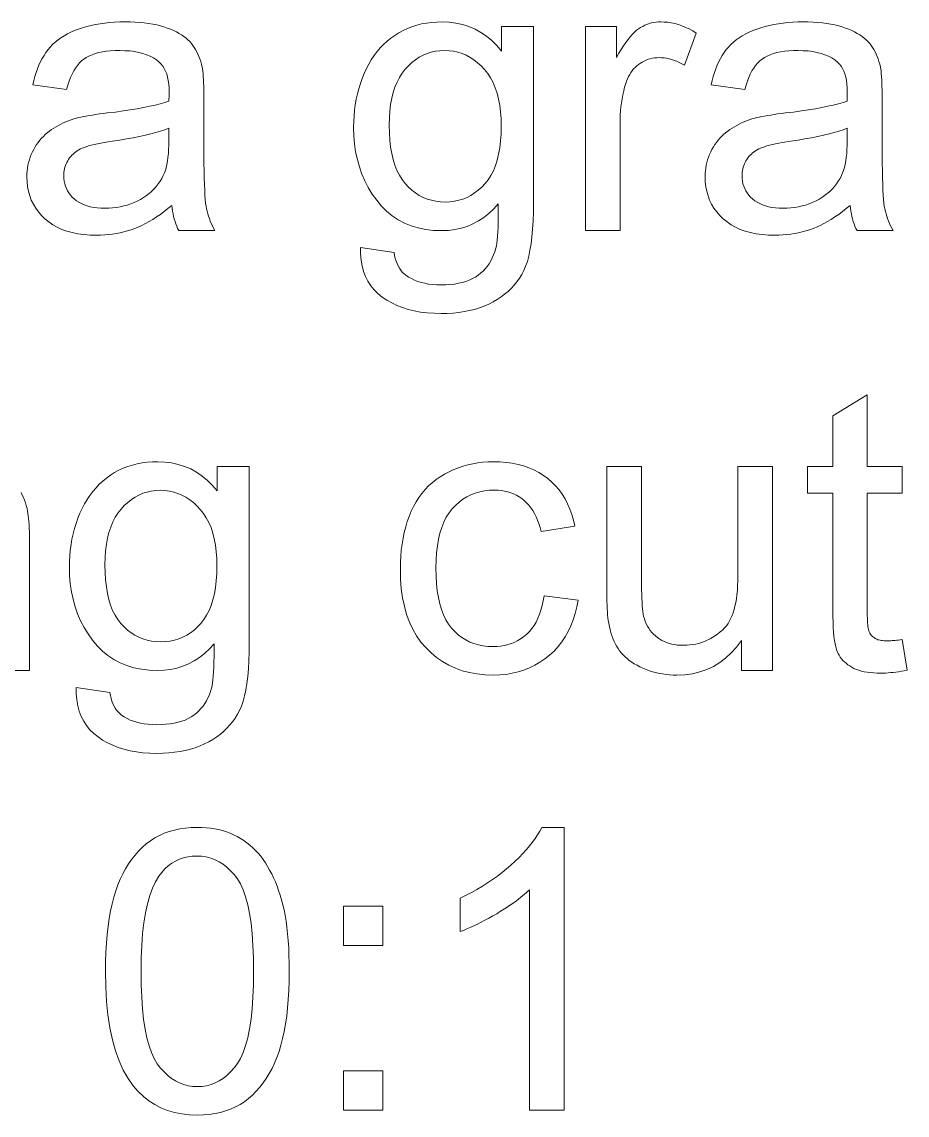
# Model space of a CAD drawing. Extents: x 0 to 594, y 0 to 521.
# Drawn here: x 456.86 to 466.28, y 388.33 to 399.97 of the extents above; entities that cross this region are included whole.
import ezdxf

# ---------------------------------------------------------------- set-up
doc = ezdxf.new("R2010")
doc.units = 0

msp = doc.modelspace()

# ---------------------------------------------------------------- linework, layer by layer
at = {"color": 7, "lineweight": 13}
for points in [[(458.455, 398.012), (458.415, 397.979), (458.374, 397.947), (458.334, 397.917), (458.294, 397.89), (458.255, 397.864), (458.215, 397.84), (458.176, 397.819), (458.138, 397.799), (458.099, 397.782), (458.061, 397.767), (458.023, 397.753), (457.985, 397.741), (457.945, 397.73), (457.906, 397.721), (457.865, 397.713), (457.824, 397.707), (457.783, 397.702), (457.741, 397.698), (457.698, 397.696), (457.655, 397.695), (457.585, 397.697), (457.519, 397.702), (457.455, 397.711), (457.395, 397.723), (457.339, 397.739), (457.285, 397.758), (457.235, 397.781), (457.188, 397.807), (457.145, 397.837), (457.105, 397.87), (457.068, 397.906), (457.036, 397.944), (457.007, 397.984), (456.982, 398.026), (456.96, 398.069), (456.943, 398.115), (456.93, 398.163), (456.92, 398.212), (456.914, 398.264), (456.912, 398.317), (456.913, 398.349), (456.915, 398.38), (456.919, 398.41), (456.924, 398.44), (456.931, 398.47), (456.939, 398.499), (456.948, 398.527), (456.959, 398.555), (456.971, 398.582), (456.985, 398.609), (457, 398.635), (457.016, 398.66), (457.033, 398.683), (457.05, 398.706), (457.069, 398.728), (457.088, 398.748), (457.109, 398.768), (457.13, 398.787), (457.152, 398.804), (457.175, 398.821), (457.199, 398.836), (457.224, 398.851), (457.249, 398.865), (457.274, 398.878), (457.3, 398.891), (457.327, 398.902), (457.355, 398.913), (457.383, 398.923), (457.411, 398.933), (457.44, 398.941), (457.463, 398.947), (457.488, 398.953), (457.515, 398.958), (457.545, 398.964), (457.576, 398.97), (457.61, 398.975), (457.646, 398.98), (457.685, 398.986), (457.725, 398.991), (457.768, 398.997), (457.855, 399.007), (457.937, 399.019), (458.014, 399.03), (458.087, 399.042), (458.155, 399.055), (458.218, 399.068), (458.277, 399.081), (458.331, 399.095), (458.38, 399.109), (458.425, 399.124), (458.425, 399.138), (458.425, 399.152), (458.426, 399.164), (458.426, 399.175), (458.426, 399.185), (458.426, 399.194), (458.427, 399.202), (458.427, 399.209), (458.427, 399.215), (458.427, 399.22), (458.426, 399.263), (458.423, 399.304), (458.417, 399.343), (458.41, 399.378), (458.401, 399.412), (458.389, 399.442), (458.376, 399.47), (458.36, 399.495), (458.342, 399.517), (458.322, 399.537), (458.293, 399.561), (458.26, 399.582), (458.225, 399.601), (458.187, 399.617), (458.147, 399.63), (458.104, 399.642), (458.057, 399.65), (458.009, 399.657), (457.957, 399.66), (457.903, 399.662), (457.852, 399.661), (457.804, 399.658), (457.759, 399.654), (457.717, 399.647), (457.677, 399.639), (457.64, 399.629), (457.606, 399.617), (457.574, 399.603), (457.545, 399.588), (457.519, 399.571), (457.495, 399.551), (457.472, 399.529), (457.451, 399.503), (457.43, 399.475), (457.411, 399.445), (457.394, 399.411), (457.377, 399.374), (457.362, 399.335), (457.349, 399.293), (457.336, 399.248), (456.976, 399.297), (456.986, 399.343), (456.998, 399.386), (457.011, 399.428), (457.025, 399.468), (457.041, 399.506), (457.058, 399.543), (457.076, 399.578), (457.095, 399.61), (457.116, 399.642), (457.138, 399.671), (457.161, 399.699), (457.187, 399.725), (457.214, 399.75), (457.244, 399.774), (457.275, 399.797), (457.309, 399.818), (457.344, 399.838), (457.382, 399.857), (457.421, 399.874), (457.463, 399.89), (457.506, 399.904), (457.551, 399.917), (457.597, 399.929), (457.644, 399.939), (457.693, 399.947), (457.743, 399.954), (457.794, 399.96), (457.847, 399.964), (457.901, 399.966), (457.956, 399.967), (458.011, 399.966), (458.063, 399.964), (458.114, 399.961), (458.162, 399.956), (458.208, 399.95), (458.252, 399.943), (458.295, 399.935), (458.335, 399.925), (458.372, 399.914), (458.408, 399.901), (458.442, 399.888), (458.474, 399.874), (458.504, 399.859), (458.533, 399.843), (458.559, 399.827), (458.584, 399.81), (458.607, 399.793), (458.628, 399.775), (458.647, 399.756), (458.664, 399.736), (458.68, 399.716), (458.695, 399.695), (458.709, 399.672), (458.722, 399.649), (458.734, 399.624), (458.745, 399.599), (458.755, 399.572), (458.764, 399.544), (458.772, 399.515), (458.779, 399.486), (458.782, 399.465), (458.785, 399.442), (458.788, 399.416), (458.79, 399.386), (458.793, 399.354), (458.794, 399.318), (458.795, 399.28), (458.796, 399.238), (458.797, 399.194), (458.797, 399.146), (458.797, 398.655), (458.797, 398.556), (458.798, 398.465), (458.799, 398.381), (458.801, 398.304), (458.803, 398.236), (458.806, 398.174), (458.809, 398.121), (458.812, 398.075), (458.816, 398.036), (458.821, 398.005), (458.826, 397.978), (458.832, 397.951), (458.839, 397.924), (458.847, 397.898), (458.856, 397.872), (458.865, 397.846), (458.876, 397.82), (458.888, 397.795), (458.9, 397.769), (458.914, 397.744), (458.529, 397.744), (458.518, 397.768), (458.508, 397.792), (458.498, 397.816), (458.49, 397.842), (458.482, 397.869), (458.475, 397.896), (458.469, 397.924), (458.464, 397.952), (458.459, 397.982)], [(460.465, 397.564), (460.823, 397.511), (460.828, 397.479), (460.835, 397.448), (460.844, 397.42), (460.854, 397.393), (460.866, 397.368), (460.879, 397.344), (460.894, 397.323), (460.91, 397.303), (460.928, 397.286), (460.948, 397.269), (460.976, 397.25), (461.007, 397.233), (461.039, 397.217), (461.074, 397.204), (461.11, 397.193), (461.148, 397.184), (461.189, 397.176), (461.231, 397.171), (461.276, 397.168), (461.322, 397.167), (461.372, 397.168), (461.42, 397.171), (461.465, 397.176), (461.508, 397.184), (461.549, 397.193), (461.587, 397.204), (461.623, 397.217), (461.657, 397.233), (461.688, 397.25), (461.717, 397.269), (461.744, 397.291), (461.769, 397.314), (461.793, 397.338), (461.814, 397.364), (461.834, 397.392), (461.852, 397.422), (461.868, 397.453), (461.882, 397.486), (461.895, 397.52), (461.906, 397.556), (461.911, 397.581), (461.916, 397.611), (461.92, 397.646), (461.924, 397.686), (461.927, 397.73), (461.929, 397.78), (461.931, 397.835), (461.932, 397.895), (461.932, 397.959), (461.932, 398.029), (461.883, 397.975), (461.831, 397.926), (461.777, 397.884), (461.72, 397.847), (461.661, 397.815), (461.6, 397.79), (461.536, 397.77), (461.47, 397.756), (461.401, 397.747), (461.331, 397.744), (461.243, 397.747), (461.159, 397.757), (461.08, 397.773), (461.004, 397.796), (460.933, 397.825), (460.866, 397.861), (460.802, 397.903), (460.743, 397.951), (460.688, 398.006), (460.637, 398.068), (460.59, 398.134), (460.548, 398.202), (460.512, 398.273), (460.48, 398.347), (460.453, 398.423), (460.431, 398.502), (460.413, 398.583), (460.401, 398.667), (460.394, 398.754), (460.391, 398.843), (460.392, 398.905), (460.396, 398.966), (460.401, 399.025), (460.409, 399.084), (460.419, 399.142), (460.432, 399.199), (460.446, 399.255), (460.463, 399.31), (460.482, 399.364), (460.504, 399.417), (460.527, 399.469), (460.553, 399.518), (460.58, 399.564), (460.61, 399.608), (460.642, 399.65), (460.675, 399.69), (460.711, 399.727), (460.749, 399.761), (460.788, 399.794), (460.83, 399.823), (460.874, 399.851), (460.919, 399.875), (460.965, 399.896), (461.013, 399.915), (461.063, 399.931), (461.114, 399.944), (461.166, 399.954), (461.22, 399.961), (461.276, 399.965), (461.333, 399.967), (461.408, 399.964), (461.481, 399.954), (461.551, 399.939), (461.619, 399.917), (461.684, 399.889), (461.746, 399.855), (461.805, 399.814), (461.862, 399.768), (461.916, 399.715), (461.967, 399.656), (461.967, 399.917), (462.307, 399.917), (462.307, 398.039), (462.306, 397.94), (462.303, 397.848), (462.297, 397.761), (462.29, 397.68), (462.281, 397.605), (462.269, 397.536), (462.256, 397.473), (462.241, 397.416), (462.223, 397.365), (462.203, 397.32), (462.181, 397.278), (462.157, 397.238), (462.13, 397.201), (462.101, 397.164), (462.07, 397.13), (462.036, 397.098), (461.999, 397.067), (461.961, 397.038), (461.92, 397.01), (461.876, 396.985), (461.83, 396.962), (461.782, 396.941), (461.732, 396.922), (461.68, 396.906), (461.626, 396.893), (461.57, 396.882), (461.512, 396.873), (461.451, 396.867), (461.389, 396.863), (461.324, 396.862), (461.248, 396.864), (461.175, 396.869), (461.105, 396.878), (461.037, 396.89), (460.973, 396.906), (460.912, 396.925), (460.853, 396.948), (460.798, 396.974), (460.746, 397.004), (460.696, 397.037), (460.651, 397.074), (460.61, 397.114), (460.575, 397.158), (460.544, 397.206), (460.519, 397.256), (460.498, 397.311), (460.482, 397.369), (460.472, 397.43), (460.466, 397.496)], [(462.859, 397.744), (462.859, 399.917), (463.191, 399.917), (463.191, 399.588), (463.216, 399.633), (463.241, 399.674), (463.265, 399.713), (463.289, 399.748), (463.313, 399.78), (463.336, 399.809), (463.359, 399.835), (463.381, 399.857), (463.403, 399.877), (463.425, 399.893), (463.447, 399.907), (463.469, 399.919), (463.491, 399.931), (463.514, 399.94), (463.538, 399.948), (463.562, 399.955), (463.586, 399.96), (463.611, 399.964), (463.636, 399.966), (463.661, 399.967), (463.699, 399.965), (463.736, 399.962), (463.774, 399.956), (463.811, 399.948), (463.849, 399.937), (463.887, 399.924), (463.925, 399.908), (463.963, 399.891), (464.002, 399.87), (464.04, 399.848), (463.913, 399.506), (463.886, 399.521), (463.859, 399.535), (463.832, 399.547), (463.805, 399.557), (463.778, 399.566), (463.751, 399.573), (463.724, 399.579), (463.697, 399.583), (463.67, 399.585), (463.643, 399.586), (463.619, 399.585), (463.596, 399.583), (463.573, 399.579), (463.55, 399.574), (463.528, 399.568), (463.507, 399.56), (463.486, 399.55), (463.465, 399.539), (463.446, 399.527), (463.426, 399.513), (463.407, 399.498), (463.39, 399.482), (463.373, 399.465), (463.358, 399.446), (463.344, 399.427), (463.331, 399.406), (463.318, 399.384), (463.308, 399.361), (463.298, 399.337), (463.289, 399.312), (463.277, 399.272), (463.267, 399.232), (463.258, 399.191), (463.25, 399.149), (463.243, 399.106), (463.237, 399.063), (463.233, 399.019), (463.23, 398.974), (463.228, 398.928), (463.228, 398.882), (463.228, 397.744)], [(465.677, 398.012), (465.636, 397.979), (465.596, 397.947), (465.556, 397.917), (465.516, 397.89), (465.476, 397.864), (465.437, 397.84), (465.398, 397.819), (465.359, 397.799), (465.321, 397.782), (465.283, 397.767), (465.245, 397.753), (465.206, 397.741), (465.167, 397.73), (465.127, 397.721), (465.087, 397.713), (465.046, 397.707), (465.005, 397.702), (464.963, 397.698), (464.92, 397.696), (464.877, 397.695), (464.807, 397.697), (464.74, 397.702), (464.677, 397.711), (464.617, 397.723), (464.56, 397.739), (464.507, 397.758), (464.457, 397.781), (464.41, 397.807), (464.367, 397.837), (464.326, 397.87), (464.29, 397.906), (464.257, 397.944), (464.228, 397.984), (464.203, 398.026), (464.182, 398.069), (464.165, 398.115), (464.151, 398.163), (464.142, 398.212), (464.136, 398.264), (464.134, 398.317), (464.135, 398.349), (464.137, 398.38), (464.141, 398.41), (464.146, 398.44), (464.152, 398.47), (464.16, 398.499), (464.17, 398.527), (464.181, 398.555), (464.193, 398.582), (464.207, 398.609), (464.222, 398.635), (464.238, 398.66), (464.254, 398.683), (464.272, 398.706), (464.291, 398.728), (464.31, 398.748), (464.331, 398.768), (464.352, 398.787), (464.374, 398.804), (464.397, 398.821), (464.421, 398.836), (464.445, 398.851), (464.47, 398.865), (464.496, 398.878), (464.522, 398.891), (464.549, 398.902), (464.576, 398.913), (464.604, 398.923), (464.633, 398.933), (464.662, 398.941), (464.685, 398.947), (464.71, 398.953), (464.737, 398.958), (464.767, 398.964), (464.798, 398.97), (464.832, 398.975), (464.868, 398.98), (464.906, 398.986), (464.947, 398.991), (464.989, 398.997), (465.076, 399.007), (465.159, 399.019), (465.236, 399.03), (465.309, 399.042), (465.377, 399.055), (465.44, 399.068), (465.499, 399.081), (465.553, 399.095), (465.602, 399.109), (465.646, 399.124), (465.647, 399.138), (465.647, 399.152), (465.647, 399.164), (465.648, 399.175), (465.648, 399.185), (465.648, 399.194), (465.648, 399.202), (465.648, 399.209), (465.648, 399.215), (465.648, 399.22), (465.647, 399.263), (465.644, 399.304), (465.639, 399.343), (465.632, 399.378), (465.622, 399.412), (465.611, 399.442), (465.597, 399.47), (465.582, 399.495), (465.564, 399.517), (465.544, 399.537), (465.514, 399.561), (465.482, 399.582), (465.447, 399.601), (465.409, 399.617), (465.369, 399.63), (465.325, 399.642), (465.279, 399.65), (465.23, 399.657), (465.179, 399.66), (465.125, 399.662), (465.074, 399.661), (465.026, 399.658), (464.981, 399.654), (464.938, 399.647), (464.899, 399.639), (464.862, 399.629), (464.827, 399.617), (464.796, 399.603), (464.767, 399.588), (464.741, 399.571), (464.717, 399.551), (464.694, 399.529), (464.672, 399.503), (464.652, 399.475), (464.633, 399.445), (464.615, 399.411), (464.599, 399.374), (464.584, 399.335), (464.57, 399.293), (464.558, 399.248), (464.198, 399.297), (464.208, 399.343), (464.22, 399.386), (464.233, 399.428), (464.247, 399.468), (464.263, 399.506), (464.279, 399.543), (464.297, 399.578), (464.317, 399.61), (464.337, 399.642), (464.359, 399.671), (464.383, 399.699), (464.408, 399.725), (464.436, 399.75), (464.465, 399.774), (464.497, 399.797), (464.53, 399.818), (464.566, 399.838), (464.603, 399.857), (464.643, 399.874), (464.685, 399.89), (464.728, 399.904), (464.772, 399.917), (464.818, 399.929), (464.866, 399.939), (464.914, 399.947), (464.964, 399.954), (465.016, 399.96), (465.068, 399.964), (465.122, 399.966), (465.178, 399.967), (465.232, 399.966), (465.285, 399.964), (465.335, 399.961), (465.384, 399.956), (465.43, 399.95), (465.474, 399.943), (465.516, 399.935), (465.556, 399.925), (465.594, 399.914), (465.63, 399.901), (465.664, 399.888), (465.696, 399.874), (465.726, 399.859), (465.754, 399.843), (465.781, 399.827), (465.806, 399.81), (465.828, 399.793), (465.849, 399.775), (465.868, 399.756), (465.886, 399.736), (465.902, 399.716), (465.917, 399.695), (465.93, 399.672), (465.943, 399.649), (465.955, 399.624), (465.966, 399.599), (465.976, 399.572), (465.985, 399.544), (465.993, 399.515), (466, 399.486), (466.004, 399.465), (466.007, 399.442), (466.01, 399.416), (466.012, 399.386), (466.014, 399.354), (466.016, 399.318), (466.017, 399.28), (466.018, 399.238), (466.019, 399.194), (466.019, 399.146), (466.019, 398.655), (466.019, 398.556), (466.02, 398.465), (466.021, 398.381), (466.023, 398.304), (466.025, 398.236), (466.027, 398.174), (466.03, 398.121), (466.034, 398.075), (466.038, 398.036), (466.042, 398.005), (466.048, 397.978), (466.054, 397.951), (466.061, 397.924), (466.069, 397.898), (466.077, 397.872), (466.087, 397.846), (466.098, 397.82), (466.109, 397.795), (466.122, 397.769), (466.135, 397.744), (465.751, 397.744), (465.74, 397.768), (465.729, 397.792), (465.72, 397.816), (465.711, 397.842), (465.704, 397.869), (465.697, 397.896), (465.691, 397.924), (465.685, 397.952), (465.681, 397.982)], [(460.77, 398.87), (460.772, 398.787), (460.777, 398.708), (460.785, 398.634), (460.797, 398.565), (460.812, 398.5), (460.831, 398.44), (460.853, 398.384), (460.879, 398.333), (460.907, 398.287), (460.94, 398.246), (460.975, 398.208), (461.011, 398.175), (461.049, 398.145), (461.089, 398.12), (461.131, 398.098), (461.174, 398.081), (461.22, 398.067), (461.266, 398.057), (461.315, 398.051), (461.365, 398.049), (461.415, 398.051), (461.464, 398.057), (461.51, 398.067), (461.555, 398.08), (461.599, 398.098), (461.64, 398.12), (461.68, 398.145), (461.719, 398.174), (461.756, 398.207), (461.791, 398.245), (461.824, 398.286), (461.853, 398.332), (461.879, 398.382), (461.901, 398.436), (461.92, 398.496), (461.935, 398.559), (461.947, 398.627), (461.956, 398.699), (461.961, 398.776), (461.963, 398.857), (461.961, 398.935), (461.956, 399.009), (461.947, 399.079), (461.935, 399.145), (461.919, 399.207), (461.899, 399.266), (461.876, 399.32), (461.85, 399.37), (461.819, 399.417), (461.786, 399.459), (461.75, 399.498), (461.712, 399.532), (461.673, 399.562), (461.633, 399.589), (461.591, 399.611), (461.547, 399.629), (461.502, 399.643), (461.456, 399.654), (461.408, 399.66), (461.359, 399.662), (461.311, 399.66), (461.264, 399.654), (461.218, 399.644), (461.175, 399.63), (461.132, 399.612), (461.091, 399.59), (461.051, 399.564), (461.013, 399.534), (460.977, 399.5), (460.942, 399.462), (460.909, 399.42), (460.88, 399.375), (460.854, 399.325), (460.832, 399.272), (460.813, 399.214), (460.797, 399.153), (460.785, 399.088), (460.777, 399.019), (460.772, 398.946)], [(458.425, 398.835), (458.383, 398.819), (458.336, 398.803), (458.286, 398.788), (458.232, 398.773), (458.174, 398.759), (458.112, 398.746), (458.046, 398.732), (457.975, 398.72), (457.901, 398.708), (457.823, 398.696), (457.779, 398.689), (457.737, 398.682), (457.699, 398.675), (457.663, 398.668), (457.629, 398.661), (457.598, 398.654), (457.57, 398.646), (457.545, 398.638), (457.522, 398.63), (457.502, 398.622), (457.483, 398.614), (457.466, 398.604), (457.449, 398.594), (457.433, 398.583), (457.418, 398.572), (457.404, 398.559), (457.391, 398.546), (457.379, 398.532), (457.367, 398.518), (457.356, 398.502), (457.347, 398.486), (457.338, 398.47), (457.33, 398.454), (457.324, 398.437), (457.318, 398.419), (457.313, 398.402), (457.31, 398.384), (457.307, 398.365), (457.306, 398.347), (457.305, 398.327), (457.306, 398.298), (457.31, 398.27), (457.315, 398.243), (457.323, 398.217), (457.333, 398.192), (457.345, 398.168), (457.36, 398.145), (457.377, 398.123), (457.396, 398.102), (457.417, 398.082), (457.44, 398.063), (457.466, 398.047), (457.493, 398.032), (457.523, 398.019), (457.554, 398.008), (457.588, 397.999), (457.624, 397.992), (457.661, 397.988), (457.701, 397.985), (457.743, 397.984), (457.785, 397.985), (457.826, 397.987), (457.867, 397.992), (457.906, 397.999), (457.944, 398.007), (457.982, 398.017), (458.018, 398.029), (458.054, 398.043), (458.088, 398.059), (458.122, 398.077), (458.154, 398.096), (458.185, 398.117), (458.213, 398.139), (458.24, 398.162), (458.266, 398.187), (458.289, 398.213), (458.311, 398.241), (458.331, 398.27), (458.349, 398.3), (458.365, 398.332), (458.377, 398.358), (458.387, 398.386), (458.396, 398.417), (458.403, 398.45), (458.41, 398.486), (458.415, 398.524), (458.419, 398.564), (458.422, 398.607), (458.424, 398.652), (458.425, 398.7)], [(465.646, 398.835), (465.604, 398.819), (465.558, 398.803), (465.508, 398.788), (465.454, 398.773), (465.396, 398.759), (465.334, 398.746), (465.267, 398.732), (465.197, 398.72), (465.123, 398.708), (465.045, 398.696), (465.001, 398.689), (464.959, 398.682), (464.92, 398.675), (464.884, 398.668), (464.851, 398.661), (464.82, 398.654), (464.792, 398.646), (464.766, 398.638), (464.744, 398.63), (464.723, 398.622), (464.705, 398.614), (464.688, 398.604), (464.671, 398.594), (464.655, 398.583), (464.64, 398.572), (464.626, 398.559), (464.613, 398.546), (464.6, 398.532), (464.589, 398.518), (464.578, 398.502), (464.568, 398.486), (464.56, 398.47), (464.552, 398.454), (464.545, 398.437), (464.54, 398.419), (464.535, 398.402), (464.532, 398.384), (464.529, 398.365), (464.527, 398.347), (464.527, 398.327), (464.528, 398.298), (464.531, 398.27), (464.537, 398.243), (464.545, 398.217), (464.555, 398.192), (464.567, 398.168), (464.582, 398.145), (464.598, 398.123), (464.617, 398.102), (464.639, 398.082), (464.662, 398.063), (464.687, 398.047), (464.715, 398.032), (464.744, 398.019), (464.776, 398.008), (464.81, 397.999), (464.845, 397.992), (464.883, 397.988), (464.923, 397.985), (464.965, 397.984), (465.007, 397.985), (465.048, 397.987), (465.088, 397.992), (465.128, 397.999), (465.166, 398.007), (465.203, 398.017), (465.24, 398.029), (465.275, 398.043), (465.31, 398.059), (465.344, 398.077), (465.376, 398.096), (465.406, 398.117), (465.435, 398.139), (465.462, 398.162), (465.487, 398.187), (465.511, 398.213), (465.532, 398.241), (465.552, 398.27), (465.571, 398.3), (465.587, 398.332), (465.598, 398.358), (465.608, 398.386), (465.617, 398.417), (465.625, 398.45), (465.632, 398.486), (465.637, 398.524), (465.641, 398.564), (465.644, 398.607), (465.646, 398.652), (465.646, 398.7)], [(466.232, 393.392), (466.285, 393.066), (466.254, 393.06), (466.224, 393.054), (466.194, 393.049), (466.166, 393.045), (466.137, 393.042), (466.11, 393.039), (466.083, 393.036), (466.057, 393.035), (466.031, 393.034), (466.007, 393.033), (465.967, 393.034), (465.93, 393.036), (465.894, 393.039), (465.861, 393.044), (465.828, 393.049), (465.798, 393.056), (465.77, 393.065), (465.743, 393.074), (465.718, 393.085), (465.695, 393.097), (465.674, 393.11), (465.654, 393.124), (465.635, 393.139), (465.618, 393.154), (465.601, 393.17), (465.586, 393.187), (465.573, 393.205), (465.561, 393.224), (465.55, 393.243), (465.54, 393.264), (465.531, 393.287), (465.524, 393.314), (465.517, 393.346), (465.511, 393.383), (465.506, 393.424), (465.502, 393.47), (465.499, 393.52), (465.497, 393.575), (465.495, 393.635), (465.495, 393.699), (465.495, 394.949), (465.225, 394.949), (465.225, 395.235), (465.495, 395.235), (465.495, 395.774), (465.861, 395.995), (465.861, 395.235), (466.232, 395.235), (466.232, 394.949), (465.861, 394.949), (465.861, 393.678), (465.861, 393.648), (465.862, 393.62), (465.863, 393.594), (465.864, 393.57), (465.866, 393.549), (465.868, 393.53), (465.871, 393.513), (465.874, 393.498), (465.877, 393.486), (465.881, 393.475), (465.885, 393.467), (465.889, 393.458), (465.895, 393.45), (465.9, 393.442), (465.906, 393.435), (465.913, 393.428), (465.92, 393.421), (465.927, 393.415), (465.936, 393.409), (465.944, 393.404), (465.953, 393.399), (465.963, 393.394), (465.974, 393.39), (465.985, 393.387), (465.998, 393.384), (466.011, 393.382), (466.024, 393.38), (466.039, 393.378), (466.054, 393.378), (466.07, 393.377), (466.083, 393.377), (466.096, 393.378), (466.11, 393.379), (466.125, 393.38), (466.141, 393.381), (466.158, 393.382), (466.175, 393.384), (466.193, 393.386), (466.212, 393.389)], [(457.438, 392.882), (457.796, 392.829), (457.802, 392.797), (457.809, 392.766), (457.817, 392.737), (457.827, 392.711), (457.839, 392.686), (457.852, 392.662), (457.867, 392.641), (457.884, 392.621), (457.902, 392.603), (457.921, 392.587), (457.95, 392.568), (457.98, 392.551), (458.013, 392.535), (458.047, 392.522), (458.083, 392.511), (458.122, 392.501), (458.162, 392.494), (458.205, 392.489), (458.249, 392.486), (458.296, 392.485), (458.346, 392.486), (458.393, 392.489), (458.439, 392.494), (458.482, 392.501), (458.522, 392.511), (458.561, 392.522), (458.597, 392.535), (458.63, 392.551), (458.662, 392.568), (458.691, 392.587), (458.718, 392.609), (458.743, 392.632), (458.766, 392.656), (458.788, 392.682), (458.807, 392.71), (458.825, 392.74), (458.841, 392.771), (458.856, 392.803), (458.868, 392.838), (458.879, 392.874), (458.884, 392.899), (458.889, 392.929), (458.893, 392.964), (458.897, 393.004), (458.9, 393.048), (458.902, 393.098), (458.904, 393.153), (458.905, 393.212), (458.906, 393.277), (458.906, 393.347), (458.856, 393.293), (458.804, 393.244), (458.75, 393.201), (458.693, 393.164), (458.634, 393.133), (458.573, 393.108), (458.509, 393.088), (458.443, 393.073), (458.375, 393.065), (458.304, 393.062), (458.216, 393.065), (458.133, 393.075), (458.053, 393.091), (457.978, 393.114), (457.906, 393.143), (457.839, 393.178), (457.776, 393.221), (457.717, 393.269), (457.661, 393.324), (457.61, 393.385), (457.564, 393.451), (457.522, 393.52), (457.485, 393.591), (457.453, 393.665), (457.426, 393.741), (457.404, 393.82), (457.387, 393.901), (457.374, 393.985), (457.367, 394.072), (457.365, 394.161), (457.366, 394.223), (457.369, 394.284), (457.375, 394.343), (457.383, 394.402), (457.393, 394.46), (457.405, 394.517), (457.42, 394.573), (457.437, 394.628), (457.456, 394.682), (457.477, 394.735), (457.501, 394.786), (457.526, 394.835), (457.554, 394.882), (457.583, 394.926), (457.615, 394.968), (457.649, 395.007), (457.684, 395.044), (457.722, 395.079), (457.762, 395.111), (457.804, 395.141), (457.847, 395.168), (457.892, 395.193), (457.939, 395.214), (457.987, 395.233), (458.036, 395.249), (458.087, 395.262), (458.14, 395.272), (458.194, 395.279), (458.249, 395.283), (458.306, 395.284), (458.382, 395.281), (458.454, 395.272), (458.525, 395.256), (458.592, 395.235), (458.657, 395.207), (458.719, 395.172), (458.778, 395.132), (458.835, 395.085), (458.889, 395.033), (458.94, 394.973), (458.94, 395.235), (459.28, 395.235), (459.28, 393.357), (459.279, 393.258), (459.276, 393.166), (459.271, 393.079), (459.264, 392.998), (459.254, 392.923), (459.243, 392.854), (459.229, 392.791), (459.214, 392.734), (459.196, 392.683), (459.177, 392.637), (459.155, 392.596), (459.131, 392.556), (459.104, 392.518), (459.075, 392.482), (459.043, 392.448), (459.009, 392.415), (458.973, 392.385), (458.934, 392.356), (458.893, 392.328), (458.849, 392.303), (458.803, 392.28), (458.756, 392.259), (458.706, 392.24), (458.654, 392.224), (458.599, 392.211), (458.543, 392.2), (458.485, 392.191), (458.425, 392.185), (458.362, 392.181), (458.298, 392.18), (458.222, 392.182), (458.148, 392.187), (458.078, 392.196), (458.011, 392.208), (457.946, 392.224), (457.885, 392.243), (457.827, 392.266), (457.771, 392.292), (457.719, 392.322), (457.67, 392.355), (457.624, 392.392), (457.584, 392.432), (457.548, 392.476), (457.518, 392.523), (457.492, 392.574), (457.471, 392.629), (457.456, 392.687), (457.445, 392.748), (457.439, 392.813)], [(462.419, 393.858), (462.781, 393.811), (462.768, 393.738), (462.75, 393.668), (462.729, 393.601), (462.704, 393.538), (462.676, 393.477), (462.644, 393.42), (462.608, 393.367), (462.568, 393.316), (462.525, 393.269), (462.478, 393.225), (462.428, 393.185), (462.375, 393.149), (462.321, 393.117), (462.264, 393.089), (462.205, 393.066), (462.144, 393.047), (462.081, 393.032), (462.015, 393.021), (461.947, 393.015), (461.877, 393.013), (461.789, 393.016), (461.705, 393.025), (461.625, 393.039), (461.548, 393.06), (461.475, 393.086), (461.405, 393.118), (461.338, 393.156), (461.275, 393.2), (461.216, 393.249), (461.16, 393.305), (461.108, 393.365), (461.062, 393.431), (461.021, 393.502), (460.986, 393.578), (460.956, 393.659), (460.932, 393.746), (460.913, 393.837), (460.899, 393.933), (460.891, 394.034), (460.889, 394.141), (460.89, 394.21), (460.893, 394.278), (460.899, 394.344), (460.907, 394.408), (460.918, 394.471), (460.931, 394.531), (460.946, 394.59), (460.963, 394.647), (460.983, 394.703), (461.005, 394.757), (461.03, 394.808), (461.057, 394.857), (461.086, 394.903), (461.118, 394.947), (461.152, 394.987), (461.189, 395.026), (461.228, 395.061), (461.27, 395.094), (461.314, 395.125), (461.36, 395.152), (461.408, 395.178), (461.457, 395.2), (461.507, 395.22), (461.558, 395.237), (461.609, 395.251), (461.661, 395.263), (461.715, 395.273), (461.768, 395.279), (461.823, 395.283), (461.879, 395.284), (461.948, 395.283), (462.015, 395.277), (462.08, 395.268), (462.142, 395.256), (462.201, 395.24), (462.257, 395.22), (462.311, 395.197), (462.363, 395.17), (462.412, 395.139), (462.458, 395.105), (462.501, 395.068), (462.542, 395.028), (462.579, 394.984), (462.612, 394.938), (462.643, 394.889), (462.67, 394.836), (462.694, 394.781), (462.715, 394.723), (462.732, 394.661), (462.747, 394.597), (462.389, 394.542), (462.378, 394.584), (462.365, 394.625), (462.351, 394.663), (462.335, 394.699), (462.318, 394.733), (462.299, 394.765), (462.278, 394.795), (462.256, 394.823), (462.233, 394.848), (462.207, 394.871), (462.181, 394.892), (462.153, 394.911), (462.125, 394.927), (462.095, 394.942), (462.064, 394.954), (462.032, 394.964), (461.999, 394.972), (461.965, 394.977), (461.93, 394.98), (461.893, 394.982), (461.839, 394.98), (461.786, 394.974), (461.736, 394.964), (461.687, 394.95), (461.641, 394.932), (461.597, 394.91), (461.555, 394.884), (461.515, 394.854), (461.477, 394.82), (461.441, 394.782), (461.408, 394.74), (461.378, 394.693), (461.352, 394.641), (461.33, 394.585), (461.311, 394.525), (461.295, 394.459), (461.283, 394.389), (461.274, 394.314), (461.269, 394.235), (461.267, 394.151), (461.269, 394.066), (461.274, 393.985), (461.282, 393.91), (461.294, 393.839), (461.309, 393.773), (461.328, 393.711), (461.349, 393.655), (461.374, 393.603), (461.403, 393.556), (461.435, 393.514), (461.469, 393.477), (461.506, 393.443), (461.545, 393.413), (461.586, 393.387), (461.628, 393.365), (461.673, 393.348), (461.72, 393.334), (461.769, 393.324), (461.82, 393.318), (461.873, 393.316), (461.915, 393.317), (461.957, 393.321), (461.997, 393.328), (462.035, 393.337), (462.072, 393.349), (462.107, 393.364), (462.141, 393.381), (462.174, 393.401), (462.205, 393.424), (462.235, 393.449), (462.263, 393.477), (462.289, 393.508), (462.313, 393.542), (462.334, 393.578), (462.354, 393.618), (462.371, 393.66), (462.386, 393.705), (462.399, 393.753), (462.41, 393.804)], [(464.521, 393.062), (464.521, 393.381), (464.468, 393.311), (464.412, 393.249), (464.352, 393.193), (464.289, 393.146), (464.222, 393.105), (464.151, 393.072), (464.076, 393.046), (463.998, 393.028), (463.917, 393.017), (463.831, 393.013), (463.793, 393.014), (463.755, 393.016), (463.718, 393.02), (463.681, 393.025), (463.645, 393.031), (463.61, 393.04), (463.574, 393.049), (463.54, 393.06), (463.506, 393.073), (463.472, 393.087), (463.44, 393.102), (463.409, 393.118), (463.38, 393.134), (463.352, 393.152), (463.327, 393.17), (463.303, 393.189), (463.281, 393.208), (463.26, 393.229), (463.241, 393.25), (463.224, 393.272), (463.209, 393.295), (463.194, 393.318), (463.18, 393.343), (463.167, 393.369), (463.156, 393.396), (463.145, 393.424), (463.135, 393.453), (463.126, 393.482), (463.118, 393.513), (463.111, 393.545), (463.107, 393.568), (463.103, 393.594), (463.099, 393.622), (463.096, 393.652), (463.094, 393.685), (463.092, 393.721), (463.09, 393.759), (463.089, 393.8), (463.089, 393.843), (463.088, 393.889), (463.088, 395.235), (463.457, 395.235), (463.457, 394.03), (463.457, 393.974), (463.458, 393.922), (463.459, 393.874), (463.46, 393.829), (463.462, 393.789), (463.465, 393.752), (463.468, 393.718), (463.471, 393.689), (463.475, 393.663), (463.479, 393.641), (463.487, 393.613), (463.496, 393.586), (463.507, 393.56), (463.52, 393.535), (463.533, 393.512), (463.549, 393.489), (463.566, 393.468), (463.585, 393.449), (463.605, 393.43), (463.627, 393.413), (463.65, 393.397), (463.674, 393.383), (463.699, 393.371), (463.725, 393.36), (463.752, 393.351), (463.781, 393.343), (463.81, 393.338), (463.841, 393.333), (463.872, 393.331), (463.905, 393.33), (463.938, 393.331), (463.97, 393.334), (464.003, 393.338), (464.034, 393.344), (464.066, 393.351), (464.096, 393.361), (464.127, 393.372), (464.157, 393.385), (464.187, 393.399), (464.216, 393.415), (464.244, 393.433), (464.271, 393.452), (464.295, 393.472), (464.319, 393.493), (464.34, 393.515), (464.36, 393.539), (464.378, 393.564), (464.394, 393.59), (464.409, 393.618), (464.422, 393.646), (464.433, 393.677), (464.443, 393.71), (464.452, 393.746), (464.46, 393.785), (464.467, 393.826), (464.472, 393.869), (464.477, 393.916), (464.48, 393.965), (464.481, 394.017), (464.482, 394.071), (464.482, 395.235), (464.85, 395.235), (464.85, 393.062)], [(457.743, 394.188), (457.745, 394.104), (457.75, 394.026), (457.759, 393.952), (457.77, 393.882), (457.786, 393.818), (457.804, 393.758), (457.826, 393.702), (457.852, 393.651), (457.881, 393.605), (457.913, 393.563), (457.948, 393.526), (457.984, 393.493), (458.023, 393.463), (458.063, 393.438), (458.104, 393.416), (458.148, 393.398), (458.193, 393.385), (458.24, 393.375), (458.288, 393.369), (458.339, 393.367), (458.389, 393.369), (458.437, 393.375), (458.484, 393.385), (458.529, 393.398), (458.572, 393.416), (458.614, 393.437), (458.654, 393.463), (458.692, 393.492), (458.729, 393.525), (458.764, 393.562), (458.797, 393.604), (458.826, 393.65), (458.852, 393.7), (458.874, 393.754), (458.893, 393.813), (458.909, 393.877), (458.921, 393.945), (458.929, 394.017), (458.935, 394.094), (458.936, 394.175), (458.934, 394.253), (458.929, 394.327), (458.92, 394.397), (458.908, 394.463), (458.892, 394.525), (458.873, 394.583), (458.85, 394.638), (458.823, 394.688), (458.793, 394.734), (458.759, 394.777), (458.723, 394.815), (458.686, 394.85), (458.647, 394.88), (458.606, 394.907), (458.564, 394.929), (458.521, 394.947), (458.476, 394.961), (458.43, 394.971), (458.382, 394.978), (458.333, 394.98), (458.284, 394.978), (458.237, 394.972), (458.192, 394.962), (458.148, 394.948), (458.105, 394.93), (458.064, 394.908), (458.025, 394.882), (457.987, 394.852), (457.95, 394.818), (457.915, 394.78), (457.882, 394.738), (457.853, 394.693), (457.827, 394.643), (457.805, 394.589), (457.786, 394.532), (457.771, 394.471), (457.759, 394.406), (457.75, 394.337), (457.745, 394.264)], [(457.749, 389.859), (457.75, 389.964), (457.754, 390.064), (457.759, 390.16), (457.767, 390.252), (457.777, 390.34), (457.789, 390.423), (457.803, 390.503), (457.819, 390.578), (457.838, 390.649), (457.859, 390.716), (457.882, 390.779), (457.907, 390.84), (457.934, 390.897), (457.963, 390.952), (457.995, 391.003), (458.029, 391.052), (458.064, 391.097), (458.102, 391.14), (458.142, 391.18), (458.184, 391.216), (458.229, 391.25), (458.275, 391.28), (458.324, 391.306), (458.375, 391.329), (458.428, 391.348), (458.483, 391.364), (458.541, 391.376), (458.601, 391.385), (458.663, 391.391), (458.728, 391.392), (458.775, 391.391), (458.822, 391.388), (458.867, 391.384), (458.911, 391.377), (458.954, 391.368), (458.996, 391.357), (459.037, 391.345), (459.076, 391.33), (459.114, 391.314), (459.151, 391.295), (459.187, 391.275), (459.221, 391.253), (459.255, 391.229), (459.287, 391.204), (459.317, 391.176), (459.347, 391.147), (459.375, 391.117), (459.402, 391.085), (459.428, 391.05), (459.452, 391.015), (459.475, 390.977), (459.497, 390.938), (459.519, 390.898), (459.539, 390.855), (459.558, 390.812), (459.576, 390.766), (459.593, 390.719), (459.609, 390.671), (459.624, 390.62), (459.638, 390.569), (459.651, 390.514), (459.663, 390.456), (459.673, 390.394), (459.681, 390.329), (459.689, 390.26), (459.695, 390.187), (459.7, 390.111), (459.703, 390.031), (459.705, 389.947), (459.706, 389.859), (459.705, 389.756), (459.701, 389.656), (459.696, 389.561), (459.688, 389.47), (459.679, 389.382), (459.667, 389.299), (459.653, 389.22), (459.636, 389.145), (459.618, 389.074), (459.597, 389.007), (459.574, 388.944), (459.55, 388.883), (459.523, 388.826), (459.493, 388.771), (459.462, 388.72), (459.428, 388.671), (459.393, 388.625), (459.355, 388.583), (459.315, 388.543), (459.273, 388.506), (459.229, 388.472), (459.182, 388.442), (459.133, 388.416), (459.082, 388.393), (459.029, 388.373), (458.973, 388.357), (458.915, 388.345), (458.855, 388.336), (458.792, 388.331), (458.728, 388.329), (458.643, 388.332), (458.561, 388.341), (458.484, 388.357), (458.41, 388.379), (458.34, 388.407), (458.274, 388.441), (458.211, 388.481), (458.153, 388.528), (458.098, 388.581), (458.046, 388.64), (457.99, 388.719), (457.939, 388.809), (457.895, 388.907), (457.856, 389.015), (457.824, 389.132), (457.797, 389.259), (457.776, 389.395), (457.761, 389.54), (457.752, 389.695)], [(462.632, 388.38), (462.264, 388.38), (462.264, 390.727), (462.236, 390.702), (462.207, 390.676), (462.176, 390.651), (462.144, 390.626), (462.11, 390.6), (462.074, 390.575), (462.037, 390.55), (461.998, 390.524), (461.957, 390.499), (461.915, 390.473), (461.872, 390.449), (461.83, 390.425), (461.789, 390.403), (461.749, 390.382), (461.71, 390.362), (461.672, 390.344), (461.634, 390.327), (461.598, 390.311), (461.562, 390.296), (461.527, 390.283), (461.527, 390.639), (461.588, 390.669), (461.647, 390.7), (461.705, 390.732), (461.762, 390.765), (461.817, 390.8), (461.87, 390.836), (461.922, 390.873), (461.972, 390.911), (462.02, 390.95), (462.067, 390.991), (462.112, 391.032), (462.154, 391.073), (462.194, 391.114), (462.231, 391.155), (462.265, 391.195), (462.296, 391.235), (462.325, 391.275), (462.351, 391.314), (462.374, 391.353), (462.395, 391.392), (462.632, 391.392)], [(458.128, 389.859), (458.13, 389.717), (458.135, 389.584), (458.144, 389.461), (458.156, 389.348), (458.171, 389.244), (458.19, 389.151), (458.213, 389.067), (458.239, 388.994), (458.268, 388.93), (458.301, 388.876), (458.336, 388.83), (458.373, 388.788), (458.412, 388.751), (458.452, 388.72), (458.494, 388.693), (458.537, 388.671), (458.583, 388.654), (458.629, 388.641), (458.678, 388.634), (458.728, 388.632), (458.777, 388.634), (458.826, 388.642), (458.873, 388.654), (458.918, 388.671), (458.961, 388.693), (459.003, 388.72), (459.043, 388.752), (459.082, 388.789), (459.119, 388.831), (459.154, 388.877), (459.187, 388.931), (459.216, 388.995), (459.242, 389.069), (459.265, 389.152), (459.284, 389.246), (459.299, 389.349), (459.312, 389.462), (459.32, 389.584), (459.325, 389.717), (459.327, 389.859), (459.325, 390.003), (459.32, 390.136), (459.312, 390.259), (459.299, 390.373), (459.284, 390.476), (459.265, 390.569), (459.242, 390.653), (459.216, 390.727), (459.187, 390.79), (459.154, 390.844), (459.119, 390.89), (459.082, 390.931), (459.043, 390.968), (459.002, 391), (458.96, 391.026), (458.916, 391.048), (458.871, 391.065), (458.823, 391.078), (458.774, 391.085), (458.723, 391.087), (458.674, 391.085), (458.626, 391.079), (458.58, 391.068), (458.537, 391.053), (458.495, 391.034), (458.456, 391.01), (458.418, 390.982), (458.383, 390.95), (458.35, 390.913), (458.318, 390.872), (458.282, 390.813), (458.25, 390.744), (458.221, 390.666), (458.196, 390.579), (458.176, 390.482), (458.158, 390.376), (458.145, 390.261), (458.136, 390.136), (458.13, 390.003)], [(460.285, 390.134), (460.285, 390.553), (460.704, 390.553), (460.704, 390.134)], [(460.285, 388.38), (460.285, 388.799), (460.704, 388.799), (460.704, 388.38)]]:
    msp.add_lwpolyline(points, close=True, dxfattribs=at)
msp.add_lwpolyline([(456.851, 394.956), (456.864, 394.93), (456.876, 394.903), (456.887, 394.876), (456.897, 394.847), (456.906, 394.818), (456.914, 394.788), (456.921, 394.757), (456.924, 394.734), (456.928, 394.709), (456.931, 394.681), (456.934, 394.65), (456.936, 394.616), (456.938, 394.578), (456.939, 394.538), (456.94, 394.495), (456.941, 394.448), (456.941, 394.398), (456.941, 393.062), (456.573, 393.062)], dxfattribs=at)

doc.saveas('drawing.dxf')
